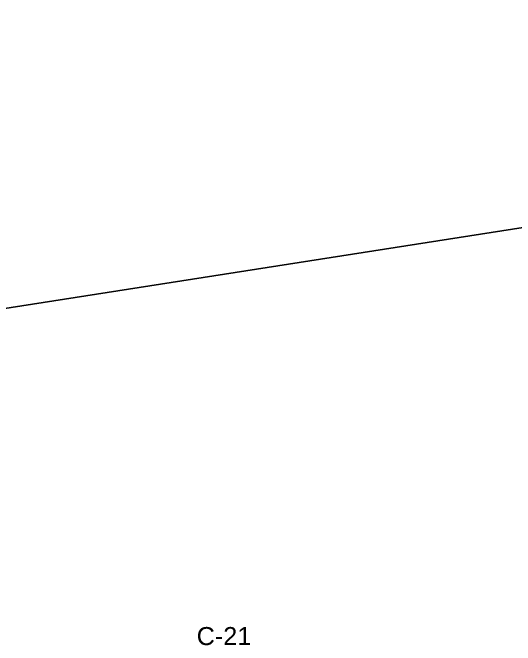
# Model space of a CAD drawing. Header units: metres. Extents: x 662613 to 666742, y 2728069 to 2732733.
# Drawn here: x 664177.5 to 664227.7, y 2729623.6 to 2729686.7 of the extents above; entities that cross this region are included whole.
import ezdxf
from ezdxf.enums import TextEntityAlignment as Align

# ---------------------------------------------------------------- set-up
doc = ezdxf.new("R2010")
doc.units = ezdxf.units.M
doc.header["$MEASUREMENT"] = 0
doc.layers.add('DQ_PLOT_ID', color=252, linetype='Continuous', lineweight=18)
doc.layers.add('Xref_DQ_MasterPlan_2024$0$DQ_PLOTS', color=252, linetype='Continuous', lineweight=15)
doc.styles.add('DQ_Plot_ID', font='arial.ttf')

# ---------------------------------------------------------------- blocks, each defined once
blk = doc.blocks.new('Xref_DQ_MasterPlan_2024')
at = {"layer": 'Xref_DQ_MasterPlan_2024$0$DQ_PLOTS'}
for points in [[(664264.252, 2729699.343), (664251.826, 2729684.909), (664251.826, 2729684.909), (664235.942, 2729666.458), (664151.756, 2729653.309), (664151.775, 2729653.808), (664151.82, 2729654.829), (664151.881, 2729656.063), (664151.932, 2729656.734), (664151.99, 2729657.708), (664152.07, 2729658.675), (664152.138, 2729659.886), (664152.292, 2729661.647), (664152.519, 2729664.269), (664152.801, 2729666.685), (664153.213, 2729669.745), (664153.651, 2729672.575), (664154.355, 2729676.245), (664154.845, 2729678.784), (664155.475, 2729681.466), (664155.722, 2729682.888), (664156.302, 2729684.671), (664158.008, 2729690.026)], [(664151.756, 2729653.309), (664235.942, 2729666.458)]]:
    blk.add_lwpolyline(points, dxfattribs=at)

msp = doc.modelspace()

# ---------------------------------------------------------------- block references
msp.add_blockref('Xref_DQ_MasterPlan_2024', (0, 0))

# ---------------------------------------------------------------- texts
at = {"layer": 'DQ_PLOT_ID', "style": 'DQ_Plot_ID'}
msp.add_text('C-21', height=1.8, dxfattribs=at).set_placement((664198.599, 2729623.6), align=Align.CENTER)

doc.saveas('drawing.dxf')
